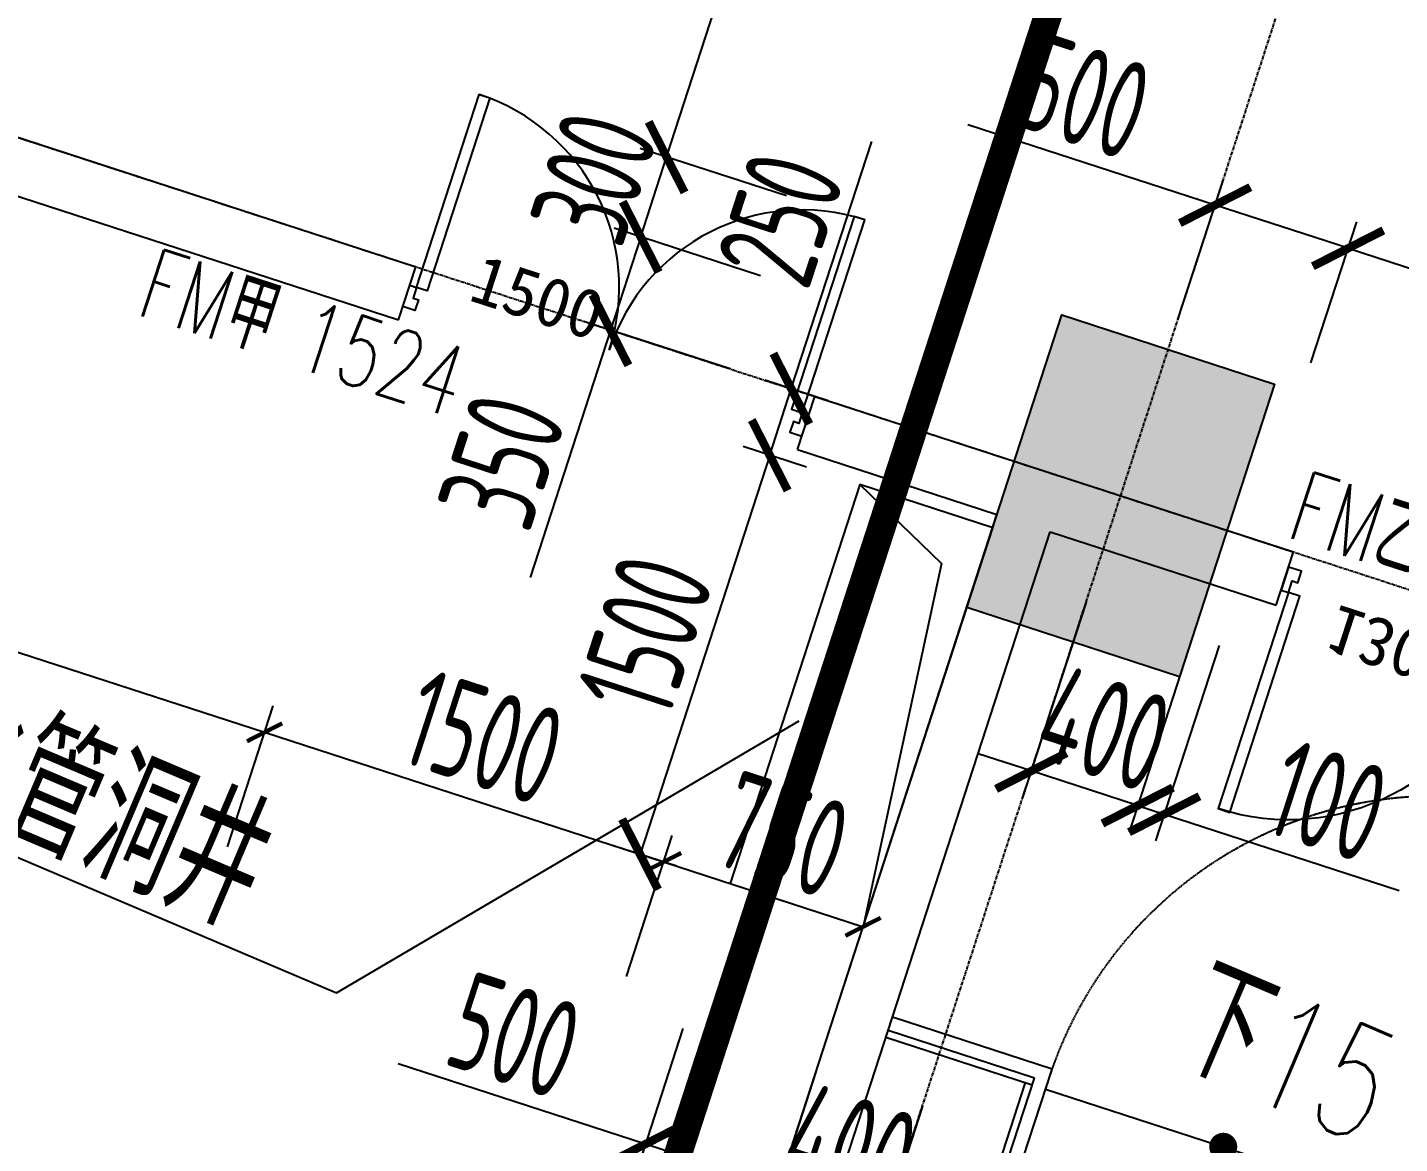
# Model space of a CAD drawing. Extents: x 11778731 to 12007717, y -6694179 to -6314888.
# Drawn here: x 11971368 to 11976274, y -6395858 to -6391868 of the extents above; entities that cross this region are included whole.
import ezdxf
from ezdxf.enums import TextEntityAlignment as Align
from ezdxf.xclip import XClip

# ---------------------------------------------------------------- set-up
doc = ezdxf.new("R2010")
doc.units = 0
doc.header["$LTSCALE"] = 10
doc.header["$MEASUREMENT"] = 0
doc.header["$XCLIPFRAME"] = 0
for name, pattern in [('A3-RG-axis-100$0$CENTER', [2, 1.25, -0.25, 0.25, -0.25]), ('A3-RV-5F$0$DASH', [0.35, 0.25, -0.1]), ('DASHED2', [0.375, 0.25, -0.125])]:
    doc.linetypes.add(name, pattern=pattern)
for name, color, linetype in [('A-CLOD', 200, 'Continuous'), ('A3-RB-5F-100$0$A-DIMS-100', 1, 'Continuous'), ('A3-RG-axis-100$0$A-GRID', 1, 'A3-RG-axis-100$0$CENTER'), ('A3-RI-5F$0$A-DOOR', 32, 'Continuous'), ('A3-RI-5F$0$A-WALL', 7, 'Continuous'), ('A3-RM-5F$0$A-EQPM', 55, 'Continuous'), ('A3-RS-1F$0$A-HATH-GRAY', 8, 'Continuous'), ('A3-RS-1F$0$A-WALL', 7, 'Continuous'), ('A3-RV-5F$0$A-STRS', 50, 'Continuous'), ('A3-RV-5F$0$A-STRS-HRAL', 80, 'Continuous'), ('A3-RV-5F$0$A-SYMB-STRS', 1, 'Continuous'), ('A3-SYMB-5F-100$0$A-SYMB', 4, 'Continuous'), ('A3-SYMB-5F-100$0$A-SYMB-AREA', 4, 'Continuous'), ('A3-SYMB-5F-100$0$A-SYMB-DOOR', 3, 'Continuous'), ('A3-SYMB-5F-100$0$A-SYMB-DOOR1', 3, 'Continuous'), ('A3-SYMB-5F-100$0$A-SYMB-DOOR2', 3, 'Continuous'), ('A3-SYMB-5F-100$0$A-SYMB-DOOR3', 3, 'Continuous'), ('A3-SYMB-5F-100$0$A-SYMB-NAME', 4, 'Continuous'), ('A3-SYMB-5F-100$0$A-SYMB-NAME-E', 4, 'Continuous'), ('A3-SYMB-5F-100$0$A-SYMB-STRS', 1, 'Continuous')]:
    doc.layers.add(name, color=color, linetype=linetype)
doc.styles.add('A3-RB-5F-100$0$XD2008', font='xd-hzs.shx', dxfattribs={"width": 0.7, "bigfont": 'xd-hztxt.shx'})
doc.styles.add('A3-RI-5F$0$Standard', font='')
doc.styles.add('A3-SYMB-5F-100$0$ECADI', font='hzs.shx', dxfattribs={"width": 0.7, "bigfont": 'hztxt.shx'})
doc.styles.add('A3-SYMB-5F-100$0$ECADI-TXT', font='simplex.shx', dxfattribs={"bigfont": 'hztxt.shx'})
doc.styles.get('A3-RI-5F$0$Standard').set_extended_font_data('SimSun')
doc.dimstyles.new('A3-RB-5F-100$0$XD100$0', dxfattribs={"dimscale": 100, "dimtxt": 3.5, "dimasz": 2, "dimexe": 1, "dimexo": 2, "dimgap": 0.5, "dimtad": 1, "dimdec": 0, "dimdsep": 46, "dimtxsty": 'A3-RB-5F-100$0$XD2008', "dimblk1": 'A3-RB-5F-100$0$_ARCHTICK', "dimblk2": 'A3-RB-5F-100$0$_ARCHTICK', "dimsah": 1, "dimcen": 2.5, "dimclrt": 4, "dimaunit": 1, "dimadec": 0, "dimazin": 0, "dimtfac": 1, "dimtdec": 0, "dimtix": 1, "dimtmove": 0, "dimatfit": 3, "dimfxl": 0, "dimtolj": 1, "dimtzin": 0, "dimarcsym": 0})

# ---------------------------------------------------------------- blocks, each defined once
blk = doc.blocks.new('A3-RI-5F$0$J-双扇门-1500')
for points in [[(25, 80), (25, 805), (65, 805), (65, 80)], [(1475, 80), (1475, 805), (1435, 805), (1435, 80)], [(0, 80), (25, 80), (25, 40), (45, 40), (45, 0), (0, 0)], [(1500, 80), (1475, 80), (1475, 40), (1455, 40), (1455, 0), (1500, 0)]]:
    blk.add_lwpolyline(points, close=True)
for centre, start, end in [((25, 80), 0, 90), ((1475, 80), 90, 180)]:
    blk.add_arc(centre, 725, start, end)
at = {"layer": 'Defpoints', "style": 'A3-RI-5F$0$Standard'}
blk.add_text('1500', height=175, rotation=360, dxfattribs=at).set_placement((210.4, 93.8))
blk = doc.blocks.new('A3-RI-5F$0$J-子母门-1300')
for points in [[(-72.9, 86.7), (-72.9, 899.2), (-29.6, 899.2), (-29.6, 86.7)], [(1129.6, 86.7), (1129.6, 520), (1172.9, 520), (1172.9, 86.7)], [(-100, 86.7), (-72.9, 86.7), (-72.9, 43.3), (-51.2, 43.3), (-51.2, 0), (-100, 0)], [(1200, 86.7), (1172.9, 86.7), (1172.9, 43.3), (1151.2, 43.3), (1151.2, 0), (1200, 0)]]:
    blk.add_lwpolyline(points, close=True)
for centre, radius, start, end in [((-72.9, 86.7), 812.5, 0, 90), ((1172.9, 86.7), 433.3, 90, 180)]:
    blk.add_arc(centre, radius, start, end)
at = {"layer": 'Defpoints', "style": 'A3-RI-5F$0$Standard'}
blk.add_text('1300', height=175, rotation=360, dxfattribs=at).set_placement((104.6, 72))
blk = doc.blocks.new('A3-RI-5F')
at = {"layer": 'A3-RI-5F$0$A-WALL'}
for p, q in [((11969760.5, -6391750), (11972756.3, -6392723.4)), ((11970079.1, -6392063.8), (11972694.5, -6392913.6)), ((11972694.5, -6392913.6), (11972756.3, -6392723.4)), ((11974121, -6393377.2), (11974182.9, -6393187)), ((11974182.8, -6393187), (11975894.7, -6393743.2)), ((11974121, -6393377.2), (11974834.3, -6393609)), ((11972980.2, -6399315.3), (11974834.3, -6393609)), ((11972660.5, -6400946.4), (11975024.5, -6393670.8)), ((11975024.5, -6393670.8), (11975832.9, -6393933.5)), ((11975832.9, -6393933.5), (11975894.7, -6393743.2)), ((11975832.9, -6393933.5), (11975894.7, -6393743.2))]:
    blk.add_line(p, q, dxfattribs=at)
at = {"layer": 'A3-RI-5F$0$A-DOOR', "rotation": 341.9999999971017}
blk.add_blockref('A3-RI-5F$0$J-双扇门-1500', (11972710.1, -6392865.6), dxfattribs=at)
at = {"layer": 'A3-RI-5F$0$A-DOOR', "xscale": -1, "rotation": 162.0000000005348}
blk.add_blockref('A3-RI-5F$0$J-子母门-1300', (11975972.3, -6393828.1), dxfattribs=at)
blk = doc.blocks.new('A3-RG-axis-100')
at = {"layer": 'A3-RG-axis-100$0$A-GRID'}
for p, q in [((11908702.6, -6371911.2), (12006585.7, -6403715.4)), ((11970795.8, -6407332.7), (11977530.2, -6386606.4))]:
    blk.add_line(p, q, dxfattribs=at)
blk = doc.blocks.new('A3-SYMB-5F-100$0$ECADI-TAG-NAME')
at = {"layer": 'A3-SYMB-5F-100$0$A-SYMB-NAME', "style": 'A3-SYMB-5F-100$0$ECADI-TXT', "width": 0.7}
blk.add_attdef('CHINESENAME', (1.855, 1.528), '', height=4, dxfattribs=at)
at = {"layer": 'A3-SYMB-5F-100$0$A-SYMB-NAME-E', "style": 'A3-SYMB-5F-100$0$ECADI-TXT', "width": 0.7}
blk.add_attdef('ENGLISHLOW', (2.183, 6.956), '', height=2.5, dxfattribs=at)
blk = doc.blocks.new('A3-SYMB-5F-100$0$ECADI-TAG-ROOM')
at = {"layer": 'A3-SYMB-5F-100$0$A-SYMB-AREA', "style": 'A3-SYMB-5F-100$0$ECADI', "width": 0.7}
blk.add_attdef('340M2', text='', height=2.5, dxfattribs=at).set_placement((7.167, -1.75), align=Align.MIDDLE_LEFT)
at = {"layer": 'A3-SYMB-5F-100$0$A-SYMB-NAME', "style": 'A3-SYMB-5F-100$0$ECADI', "width": 0.7}
blk.add_attdef('CHINESENAME', (-5.125, 0.088), '', height=4.5, dxfattribs=at)
at = {"layer": 'A3-SYMB-5F-100$0$A-SYMB-NAME-E', "style": 'A3-SYMB-5F-100$0$ECADI', "width": 0.7}
for tag, p in [('ENGLISHHIGH', (-5.125, 8.04)), ('ENGLISHLOW', (-5.125, 4.84))]:
    blk.add_attdef(tag, p, '', height=2.5, dxfattribs=at)
blk = doc.blocks.new('A3-SYMB-5F-100$0$ECADI-TAG-DOOR')
at = {"layer": 'A3-SYMB-5F-100$0$A-SYMB-DOOR', "style": 'A3-SYMB-5F-100$0$ECADI-TXT', "width": 0.7}
for tag, p in [('门窗主编号1', (-6.414, 7.257)), ('门窗主编号2', (2.085, 7.257))]:
    blk.add_attdef(tag, p, '', height=2.5, dxfattribs=at)
at = {"layer": 'A3-SYMB-5F-100$0$A-SYMB-DOOR', "style": 'A3-SYMB-5F-100$0$ECADI-TXT', "width": 0.7, "flags": 1}
for tag, p in [('洞口尺寸(宽X高)', (-6.416, 1.62)), ('备注', (-6.394, -1.213))]:
    blk.add_attdef(tag, p, '', height=2.5, dxfattribs=at)
at = {"layer": 'A3-SYMB-5F-100$0$A-SYMB-DOOR1', "style": 'A3-SYMB-5F-100$0$ECADI-TXT', "width": 0.7}
blk.add_attdef('门窗辅编号1', (-6.414, 4.413), '', height=2.5, dxfattribs=at)
at = {"layer": 'A3-SYMB-5F-100$0$A-SYMB-DOOR2', "style": 'A3-SYMB-5F-100$0$ECADI-TXT', "width": 0.7}
blk.add_attdef('门窗辅编号2', (-2.861, 4.413), '', height=2.5, dxfattribs=at)
at = {"layer": 'A3-SYMB-5F-100$0$A-SYMB-DOOR3', "style": 'A3-SYMB-5F-100$0$ECADI-TXT', "width": 0.7}
blk.add_attdef('门窗辅编号3', (2.323, 4.413), '', height=2.5, dxfattribs=at)
blk = doc.blocks.new('A3-SYMB-5F-100')
at = {"layer": 'A3-SYMB-5F-100$0$A-SYMB'}
blk.add_lwpolyline([(11970334.4, -6394411.5), (11972472.4, -6395319), (11974126.8, -6394346.9)], dxfattribs=at)
ref = blk.add_blockref('A3-SYMB-5F-100$0$ECADI-TAG-ROOM', (11970841.4, -6394582.9), dxfattribs=dict(at, xscale=99.99999999989046, yscale=100.0000000001165, rotation=337))
ref.add_attrib('CHINESENAME', '空调水管洞井', (11970373.1, -6394374.6), dxfattribs={"height": 450, "rotation": 337, "style": 'A3-SYMB-5F-100$0$ECADI', "width": 0.7})
at = {"layer": 'A3-SYMB-5F-100$0$A-SYMB-DOOR'}
ref = blk.add_blockref('A3-SYMB-5F-100$0$ECADI-TAG-DOOR', (11972210.4, -6393806.9), dxfattribs=dict(at, xscale=99.99999999997297, yscale=100.0000000000001, zscale=100, rotation=341.9999999999999))
ref.add_attrib('门窗主编号1', 'FM甲', dxfattribs={"height": 250, "rotation": 342, "style": 'A3-SYMB-5F-100$0$ECADI-TXT', "width": 0.7}).set_placement((11972216.8, -6393043.1), align=Align.RIGHT)
ref.add_attrib('门窗主编号2', '1524', (11972309.5, -6393077.7, 333.3), dxfattribs={"height": 250, "rotation": 342, "style": 'A3-SYMB-5F-100$0$ECADI-TXT', "width": 0.7})
ref = blk.add_blockref('A3-SYMB-5F-100$0$ECADI-TAG-DOOR', (11976322.5, -6394602.3, -333.3), dxfattribs=dict(at, xscale=99.99999999997296, yscale=100.0000000000001, zscale=100, rotation=342))
ref.add_attrib('门窗主编号1', 'FM乙', dxfattribs={"height": 250, "rotation": 342, "style": 'A3-SYMB-5F-100$0$ECADI-TXT', "width": 0.7}).set_placement((11976328.8, -6393838.4, -333.3), align=Align.RIGHT)
ref.add_attrib('门窗主编号2', '1322', (11976421.6, -6393873), dxfattribs={"height": 250, "rotation": 342, "style": 'A3-SYMB-5F-100$0$ECADI-TXT', "width": 0.7})
at = {"layer": 'A3-SYMB-5F-100$0$A-SYMB-STRS'}
ref = blk.add_blockref('A3-SYMB-5F-100$0$ECADI-TAG-NAME', (11975216.3, -6395637.6, 0), dxfattribs=dict(at, xscale=99.99999999999999, yscale=99.99999999999999, zscale=99.99999999999993, rotation=337))
ref.add_attrib('CHINESENAME', '下15', (11975446.8, -6395569.5), dxfattribs={"height": 400, "rotation": 337, "style": 'A3-SYMB-5F-100$0$ECADI-TXT', "width": 0.7})
blk = doc.blocks.new('A3-RV-5F')
at = {"layer": 'A3-RV-5F$0$A-STRS'}
for p, q in [((11974437.4, -6395477.8), (11974960.5, -6395647.8)), ((11973725.4, -6399368.2), (11974936.7, -6395640.1)), ((11975008, -6395663.2), (11976387.1, -6396111.3))]:
    blk.add_line(p, q, dxfattribs=at)
at = {"layer": 'A3-RV-5F$0$A-STRS-HRAL'}
for p, q in [((11975031.2, -6395591.9), (11974460.6, -6395406.5)), ((11974968.2, -6395624), (11974445.1, -6395454)), ((11973773.5, -6399462.7), (11975031.2, -6395591.9)), ((11973741.4, -6399399.7), (11974968.2, -6395624))]:
    blk.add_line(p, q, dxfattribs=at)
at = {"layer": 'A3-RV-5F$0$A-SYMB-STRS', "linetype": 'A3-RV-5F$0$DASH'}
blk.add_lwpolyline([(11975008, -6395663.2, -0.426145), (11976874.4, -6394692.4), (11977112.1, -6394769.7, -0.42596), (11978051.8, -6396652.2)], format="xyb", dxfattribs=at)
at = {"layer": 'A3-RV-5F$0$A-SYMB-STRS', "extrusion": (6.84426e-15, 1.20972e-14, -1), "const_width": 50, "elevation": 0}
blk.add_lwpolyline([(-11975618.3, -6395871.4, -1), (-11975668.2, -6395867.8, -1)], format="xyb", close=True, dxfattribs=at)
blk = doc.blocks.new('A3-RS-1F')
at = {"layer": 'A3-RS-1F$0$A-HATH-GRAY'}
blk.add_hatch(color=256, dxfattribs=at).paths.add_polyline_path([(11974726.2, -6393941.9), (11975066.1, -6392895.7), (11975826.9, -6393142.9), (11975487, -6394189.1)])
at = {"layer": 'A3-RS-1F$0$A-WALL'}
blk.add_lwpolyline([(11974726.2, -6393941.9), (11975066.1, -6392895.7), (11975826.9, -6393142.9), (11975487, -6394189.1)], close=True, dxfattribs=at)
blk = doc.blocks.new('A3-RB-5F-100$0$_ARCHTICK')
at = {"color": 0, "linetype": 'ByBlock', "const_width": 0.15}
blk.add_lwpolyline([(-0.5, -0.5), (0.5, 0.5)], dxfattribs=at)
blk = doc.blocks.new('*D364')
at = {"layer": 'A3-RB-5F-100$0$A-DIMS-100', "color": 0, "lineweight": -2}
for p, q in [((11973711.5, -6395446.7), (11973546.2, -6395955.3)), ((11973577.1, -6395860.1), (11972692.7, -6395572.8)), ((11974187, -6395601.2), (11974021.8, -6396109.8)), ((11974052.7, -6396014.7), (11973577.1, -6395860.1))]:
    blk.add_line(p, q, dxfattribs=at)
at = {"layer": 'Defpoints', "color": 0}
for p in [(11973773.3, -6395256.5), (11974248.8, -6395411), (11974052.7, -6396014.7)]:
    blk.add_point(p, dxfattribs=at)
at = {"layer": 'A3-RB-5F-100$0$A-DIMS-100', "color": 0, "lineweight": -2, "xscale": 200, "yscale": 200, "zscale": 200}
for p, rotation in [((11973577.1, -6395860.1), 161.9999999998881), ((11974052.7, -6396014.7), 341.9999999998882)]:
    blk.add_blockref('A3-RB-5F-100$0$_ARCHTICK', p, dxfattribs=dict(at, rotation=rotation))
at = {"layer": 'A3-RB-5F-100$0$A-DIMS-100', "color": 4, "insert": (11973109.3, -6395471.6), "char_height": 350, "attachment_point": 5, "rotation": 342, "style": 'A3-RB-5F-100$0$XD2008'}
blk.add_mtext('\\A1;500', dxfattribs=at)
blk = doc.blocks.new('*D365')
at = {"layer": 'A3-RB-5F-100$0$A-DIMS-100', "color": 0, "lineweight": -2}
for p, q in [((11974187, -6395601.2), (11974020.4, -6396114.1)), ((11974567.4, -6395724.8), (11974400.8, -6396237.7)), ((11974051.3, -6396019), (11973861, -6395957.2)), ((11974051.3, -6396019), (11974431.7, -6396142.6)), ((11974431.7, -6396142.6), (11974621.9, -6396204.4))]:
    blk.add_line(p, q, dxfattribs=at)
at = {"layer": 'Defpoints', "color": 0}
for p in [(11974248.8, -6395411), (11974629.2, -6395534.6), (11974431.7, -6396142.6)]:
    blk.add_point(p, dxfattribs=at)
at = {"layer": 'A3-RB-5F-100$0$A-DIMS-100', "color": 0, "lineweight": -2, "xscale": 200, "yscale": 200, "zscale": 200}
for p, rotation in [((11974051.3, -6396019), 341.9999999998882), ((11974431.7, -6396142.6), 161.9999999998881)]:
    blk.add_blockref('A3-RB-5F-100$0$_ARCHTICK', p, dxfattribs=dict(at, rotation=rotation))
at = {"layer": 'A3-RB-5F-100$0$A-DIMS-100', "color": 4, "insert": (11974311, -6395866.8), "char_height": 350, "attachment_point": 5, "rotation": 342, "style": 'A3-RB-5F-100$0$XD2008'}
blk.add_mtext('\\A1;400', dxfattribs=at)
blk = doc.blocks.new('*D366')
at = {"layer": 'A3-RB-5F-100$0$A-DIMS-100', "color": 0, "lineweight": -2}
for p, q in [((11975533.4, -6394046.5), (11975306.4, -6394744.9)), ((11975628.5, -6394077.4), (11975401.5, -6394775.8)), ((11975337.3, -6394649.8), (11975432.4, -6394680.7)), ((11975432.4, -6394680.7), (11976272.5, -6394953.6))]:
    blk.add_line(p, q, dxfattribs=at)
at = {"layer": 'Defpoints', "color": 0}
for p in [(11975595.2, -6393856.2), (11975690.3, -6393887.1), (11975337.3, -6394649.8)]:
    blk.add_point(p, dxfattribs=at)
at = {"layer": 'A3-RB-5F-100$0$A-DIMS-100', "color": 0, "lineweight": -2, "xscale": 200, "yscale": 200, "zscale": 200}
for p, rotation in [((11975337.3, -6394649.8), 161.9999999998881), ((11975432.4, -6394680.7), 341.9999999998882)]:
    blk.add_blockref('A3-RB-5F-100$0$_ARCHTICK', p, dxfattribs=dict(at, rotation=rotation))
at = {"layer": 'A3-RB-5F-100$0$A-DIMS-100', "color": 4, "insert": (11976017.1, -6394634), "char_height": 350, "attachment_point": 5, "rotation": 342, "style": 'A3-RB-5F-100$0$XD2008'}
blk.add_mtext('\\A1;100', dxfattribs=at)
blk = doc.blocks.new('*D367')
at = {"layer": 'A3-RB-5F-100$0$A-DIMS-100', "color": 0, "lineweight": -2}
for p, q in [((11975152.9, -6393922.8), (11974926, -6394621.2)), ((11975533.4, -6394046.4), (11975306.4, -6394744.9)), ((11974956.9, -6394526.1), (11974766.7, -6394464.3)), ((11975337.3, -6394649.8), (11974956.9, -6394526.1)), ((11975337.3, -6394649.8), (11975527.5, -6394711.6))]:
    blk.add_line(p, q, dxfattribs=at)
at = {"layer": 'Defpoints', "color": 0}
for p in [(11975214.7, -6393732.6), (11975595.2, -6393856.2), (11974956.9, -6394526.1)]:
    blk.add_point(p, dxfattribs=at)
at = {"layer": 'A3-RB-5F-100$0$A-DIMS-100', "color": 0, "lineweight": -2, "xscale": 200, "yscale": 200, "zscale": 200}
for p, rotation in [((11974956.9, -6394526.1), 341.9999999998882), ((11975337.3, -6394649.8), 161.9999999998881)]:
    blk.add_blockref('A3-RB-5F-100$0$_ARCHTICK', p, dxfattribs=dict(at, rotation=rotation))
at = {"layer": 'A3-RB-5F-100$0$A-DIMS-100', "color": 4, "insert": (11975216.6, -6394374), "char_height": 350, "attachment_point": 5, "rotation": 342, "style": 'A3-RB-5F-100$0$XD2008'}
blk.add_mtext('\\A1;400', dxfattribs=at)
blk = doc.blocks.new('*D369')
at = {"layer": 'A3-RB-5F-100$0$A-DIMS-100', "color": 0, "lineweight": -2}
for p, q in [((11974021.7, -6393397.5), (11973558.1, -6394824.1)), ((11974153.1, -6393440.2), (11973926.5, -6393366.6)), ((11973689.6, -6394866.8), (11973463, -6394793.2))]:
    blk.add_line(p, q, dxfattribs=at)
at = {"layer": 'Defpoints', "color": 0}
for p in [(11974343.3, -6393502.1), (11973558.1, -6394824.1), (11973879.8, -6394928.6)]:
    blk.add_point(p, dxfattribs=at)
at = {"layer": 'A3-RB-5F-100$0$A-DIMS-100', "color": 0, "lineweight": -2, "xscale": 200, "yscale": 200, "zscale": 200}
for p, rotation in [((11974021.7, -6393397.5), 71.99999999974051), ((11973558.1, -6394824.1), 251.9999999997405)]:
    blk.add_blockref('A3-RB-5F-100$0$_ARCHTICK', p, dxfattribs=dict(at, rotation=rotation))
at = {"layer": 'A3-RB-5F-100$0$A-DIMS-100', "color": 4, "insert": (11973575.9, -6394041.3), "char_height": 350, "attachment_point": 5, "rotation": 72, "style": 'A3-RB-5F-100$0$XD2008'}
blk.add_mtext('\\A1;1500', dxfattribs=at)
blk = doc.blocks.new('*D370')
at = {"layer": 'A3-RB-5F-100$0$A-DIMS-100', "color": 0, "lineweight": -2}
for p, q in [((11974098.9, -6393159.7), (11974386.3, -6392275.2)), ((11974230.4, -6393202.4), (11974003.8, -6393128.8)), ((11974021.7, -6393397.5), (11974098.9, -6393159.7)), ((11974153.1, -6393440.2), (11973926.5, -6393366.6))]:
    blk.add_line(p, q, dxfattribs=at)
at = {"layer": 'Defpoints', "color": 0}
for p in [(11974420.6, -6393264.2), (11974021.7, -6393397.5), (11974343.3, -6393502.1)]:
    blk.add_point(p, dxfattribs=at)
at = {"layer": 'A3-RB-5F-100$0$A-DIMS-100', "color": 0, "lineweight": -2, "xscale": 200, "yscale": 200, "zscale": 200}
for p, rotation in [((11974098.9, -6393159.7), 71.99999999965307), ((11974021.7, -6393397.5), 251.9999999996531)]:
    blk.add_blockref('A3-RB-5F-100$0$_ARCHTICK', p, dxfattribs=dict(at, rotation=rotation))
at = {"layer": 'A3-RB-5F-100$0$A-DIMS-100', "color": 4, "insert": (11974059.5, -6392552.8), "char_height": 350, "attachment_point": 5, "rotation": 72, "style": 'A3-RB-5F-100$0$XD2008'}
blk.add_mtext('\\A1;250', dxfattribs=at)
blk = doc.blocks.new('*D386')
at = {"layer": 'A3-RB-5F-100$0$A-DIMS-100', "color": 0, "lineweight": -2}
for p, q in [((11975614.2, -6392503.1), (11974729.7, -6392215.7)), ((11975481.3, -6392912.2), (11975645.1, -6392408)), ((11976089.8, -6392657.6), (11975614.2, -6392503.1)), ((11975956.8, -6393066.7), (11976120.7, -6392562.5))]:
    blk.add_line(p, q, dxfattribs=at)
at = {"layer": 'Defpoints', "color": 0}
for p in [(11976089.8, -6392657.6), (11975419.5, -6393102.4), (11975895, -6393256.9)]:
    blk.add_point(p, dxfattribs=at)
at = {"layer": 'A3-RB-5F-100$0$A-DIMS-100', "color": 0, "lineweight": -2, "xscale": 200, "yscale": 200, "zscale": 200}
for p, rotation in [((11975614.2, -6392503.1), 161.9999999999164), ((11976089.8, -6392657.6), 341.9999999999164)]:
    blk.add_blockref('A3-RB-5F-100$0$_ARCHTICK', p, dxfattribs=dict(at, rotation=rotation))
at = {"layer": 'A3-RB-5F-100$0$A-DIMS-100', "color": 4, "insert": (11975146.4, -6392114.5), "char_height": 350, "attachment_point": 5, "rotation": 342, "style": 'A3-RB-5F-100$0$XD2008'}
blk.add_mtext('\\A1;500', dxfattribs=at)
blk = doc.blocks.new('*D387')
at = {"layer": 'A3-RB-5F-100$0$A-DIMS-100', "color": 0, "lineweight": -2}
for p, q in [((11975956.8, -6393066.7), (11976120.7, -6392562.5)), ((11976089.8, -6392657.6), (11977326.1, -6393059.4)), ((11977193.2, -6393468.4), (11977357, -6392964.3))]:
    blk.add_line(p, q, dxfattribs=at)
at = {"layer": 'Defpoints', "color": 0}
for p in [(11977326.1, -6393059.4), (11975895, -6393256.9), (11977131.4, -6393658.6)]:
    blk.add_point(p, dxfattribs=at)
at = {"layer": 'A3-RB-5F-100$0$A-DIMS-100', "color": 0, "lineweight": -2, "xscale": 200, "yscale": 200, "zscale": 200}
for p, rotation in [((11976089.8, -6392657.6), 161.9999999999493), ((11977326.1, -6393059.4), 341.9999999999494)]:
    blk.add_blockref('A3-RB-5F-100$0$_ARCHTICK', p, dxfattribs=dict(at, rotation=rotation))
at = {"layer": 'A3-RB-5F-100$0$A-DIMS-100', "color": 4, "insert": (11976777.5, -6392644.5), "char_height": 350, "attachment_point": 5, "rotation": 342, "style": 'A3-RB-5F-100$0$XD2008'}
blk.add_mtext('\\A1;1300', dxfattribs=at)
blk = doc.blocks.new('*D398')
at = {"layer": 'A3-RB-5F-100$0$A-DIMS-100', "color": 0, "lineweight": -2}
for p, q in [((11969467, -6393947.6), (11969631, -6393443)), ((11969600.1, -6393538.1), (11972215.5, -6394387.9)), ((11972082.4, -6394797.4), (11972246.4, -6394292.8))]:
    blk.add_line(p, q, dxfattribs=at)
at = {"layer": 'Defpoints', "color": 0}
for p in [(11969405.2, -6394137.8), (11972215.5, -6394387.9), (11972020.6, -6394987.6)]:
    blk.add_point(p, dxfattribs=at)
at = {"layer": 'A3-RB-5F-100$0$A-DIMS-100', "color": 0, "lineweight": -2, "xscale": 100, "yscale": 100, "zscale": 100}
for p, rotation in [((11969600.1, -6393538.1), 161.9999999996809), ((11972215.5, -6394387.9), 341.9999999996809)]:
    blk.add_blockref('A3-RB-5F-100$0$_ARCHTICK', p, dxfattribs=dict(at, rotation=rotation))
at = {"layer": 'A3-RB-5F-100$0$A-DIMS-100', "color": 4, "insert": (11970977.3, -6393749), "char_height": 350, "attachment_point": 5, "rotation": 342, "style": 'A3-RB-5F-100$0$XD2008'}
blk.add_mtext('\\A1;2750', dxfattribs=at)
blk = doc.blocks.new('*D399')
at = {"layer": 'A3-RB-5F-100$0$A-DIMS-100', "color": 0, "lineweight": -2}
for p, q in [((11972082.4, -6394797.4), (11972246.4, -6394292.8)), ((11972215.5, -6394387.9), (11973642, -6394851.4)), ((11973509, -6395260.9), (11973673, -6394756.3))]:
    blk.add_line(p, q, dxfattribs=at)
at = {"layer": 'Defpoints', "color": 0}
for p in [(11973642, -6394851.4), (11972020.6, -6394987.6), (11973447.2, -6395451.1)]:
    blk.add_point(p, dxfattribs=at)
at = {"layer": 'A3-RB-5F-100$0$A-DIMS-100', "color": 0, "lineweight": -2, "xscale": 100, "yscale": 100, "zscale": 100}
for p, rotation in [((11972215.5, -6394387.9), 161.9999999997794), ((11973642, -6394851.4), 341.9999999997794)]:
    blk.add_blockref('A3-RB-5F-100$0$_ARCHTICK', p, dxfattribs=dict(at, rotation=rotation))
at = {"layer": 'A3-RB-5F-100$0$A-DIMS-100', "color": 4, "insert": (11972998.3, -6394405.6), "char_height": 350, "attachment_point": 5, "rotation": 342, "style": 'A3-RB-5F-100$0$XD2008'}
blk.add_mtext('\\A1;1500', dxfattribs=at)
blk = doc.blocks.new('*D400')
at = {"layer": 'A3-RB-5F-100$0$A-DIMS-100', "color": 0, "lineweight": -2}
for p, q in [((11973509, -6395260.9), (11973673, -6394756.3)), ((11973642, -6394851.4), (11974355.3, -6395083.1)), ((11974222.3, -6395492.7), (11974386.2, -6394988))]:
    blk.add_line(p, q, dxfattribs=at)
at = {"layer": 'Defpoints', "color": 0}
for p in [(11974355.3, -6395083.1), (11973447.2, -6395451.1), (11974160.5, -6395682.9)]:
    blk.add_point(p, dxfattribs=at)
at = {"layer": 'A3-RB-5F-100$0$A-DIMS-100', "color": 0, "lineweight": -2, "xscale": 100, "yscale": 100, "zscale": 100}
for p, rotation in [((11973642, -6394851.4), 162.0000000000801), ((11974355.3, -6395083.1), 342.0000000000801)]:
    blk.add_blockref('A3-RB-5F-100$0$_ARCHTICK', p, dxfattribs=dict(at, rotation=rotation))
at = {"layer": 'A3-RB-5F-100$0$A-DIMS-100', "color": 4, "insert": (11974068.2, -6394753.3), "char_height": 350, "attachment_point": 5, "rotation": 342, "style": 'A3-RB-5F-100$0$XD2008'}
blk.add_mtext('\\A1;750', dxfattribs=at)
blk = doc.blocks.new('*D404')
at = {"layer": 'A3-RB-5F-100$0$A-DIMS-100', "color": 0, "lineweight": -2}
for p, q in [((11973560.3, -6392616.7), (11973452.2, -6392949.6)), ((11973988.4, -6392755.7), (11973465.2, -6392585.8)), ((11973880.2, -6393088.7), (11973357, -6392918.7)), ((11973452.2, -6392949.6), (11973164.8, -6393834.1))]:
    blk.add_line(p, q, dxfattribs=at)
at = {"layer": 'Defpoints', "color": 0}
for p in [(11973560.3, -6392616.7), (11974178.6, -6392817.6), (11974070.4, -6393150.5)]:
    blk.add_point(p, dxfattribs=at)
at = {"layer": 'A3-RB-5F-100$0$A-DIMS-100', "color": 0, "lineweight": -2, "xscale": 200, "yscale": 200, "zscale": 200}
for p, rotation in [((11973560.3, -6392616.7), 71.99999999997692), ((11973452.2, -6392949.6), 251.9999999999769)]:
    blk.add_blockref('A3-RB-5F-100$0$_ARCHTICK', p, dxfattribs=dict(at, rotation=rotation))
at = {"layer": 'A3-RB-5F-100$0$A-DIMS-100', "color": 4, "insert": (11973063.6, -6393417.4), "char_height": 350, "attachment_point": 5, "rotation": 72, "style": 'A3-RB-5F-100$0$XD2008'}
blk.add_mtext('\\A1;350', dxfattribs=at)
blk = doc.blocks.new('*D405')
at = {"layer": 'A3-RB-5F-100$0$A-DIMS-100', "color": 0, "lineweight": -2}
for p, q in [((11973653, -6392331.4), (11973714.8, -6392141.2)), ((11974081.1, -6392470.5), (11973557.9, -6392300.5)), ((11973560.3, -6392616.7), (11973653, -6392331.4)), ((11973988.4, -6392755.7), (11973465.2, -6392585.8)), ((11973560.3, -6392616.7), (11973498.5, -6392806.9))]:
    blk.add_line(p, q, dxfattribs=at)
at = {"layer": 'Defpoints', "color": 0}
for p in [(11973653, -6392331.4), (11974271.3, -6392532.3), (11974178.6, -6392817.6)]:
    blk.add_point(p, dxfattribs=at)
at = {"layer": 'A3-RB-5F-100$0$A-DIMS-100', "color": 0, "lineweight": -2, "xscale": 200, "yscale": 200, "zscale": 200}
for p, rotation in [((11973653, -6392331.4), 251.9999999998578), ((11973560.3, -6392616.7), 71.99999999985778)]:
    blk.add_blockref('A3-RB-5F-100$0$_ARCHTICK', p, dxfattribs=dict(at, rotation=rotation))
at = {"layer": 'A3-RB-5F-100$0$A-DIMS-100', "color": 4, "insert": (11973392.7, -6392404.5), "char_height": 350, "attachment_point": 5, "rotation": 72, "style": 'A3-RB-5F-100$0$XD2008'}
blk.add_mtext('\\A1;300', dxfattribs=at)
blk = doc.blocks.new('*D406')
at = {"layer": 'A3-RB-5F-100$0$A-DIMS-100', "color": 0, "lineweight": -2}
for p, q in [((11973653, -6392331.4), (11974116.5, -6390904.9)), ((11974544.6, -6391043.9), (11974021.4, -6390873.9)), ((11974081.1, -6392470.5), (11973557.9, -6392300.5))]:
    blk.add_line(p, q, dxfattribs=at)
at = {"layer": 'Defpoints', "color": 0}
for p in [(11974116.5, -6390904.9), (11974734.8, -6391105.7), (11974271.3, -6392532.3)]:
    blk.add_point(p, dxfattribs=at)
at = {"layer": 'A3-RB-5F-100$0$A-DIMS-100', "color": 0, "lineweight": -2, "xscale": 200, "yscale": 200, "zscale": 200}
for p, rotation in [((11974116.5, -6390904.9), 72.0000000000036), ((11973653, -6392331.4), 252.0000000000036)]:
    blk.add_blockref('A3-RB-5F-100$0$_ARCHTICK', p, dxfattribs=dict(at, rotation=rotation))
at = {"layer": 'A3-RB-5F-100$0$A-DIMS-100', "color": 4, "insert": (11973670.8, -6391548.6), "char_height": 350, "attachment_point": 5, "rotation": 72, "style": 'A3-RB-5F-100$0$XD2008'}
blk.add_mtext('\\A1;1500', dxfattribs=at)
blk = doc.blocks.new('*D409')
at = {"layer": 'A3-RB-5F-100$0$A-DIMS-100', "color": 0, "lineweight": -2}
for p, q in [((11973560.3, -6392616.7), (11973452.2, -6392949.6)), ((11973988.4, -6392755.7), (11973465.2, -6392585.8)), ((11973880.2, -6393088.7), (11973357, -6392918.7)), ((11973452.2, -6392949.6), (11973164.8, -6393834.1))]:
    blk.add_line(p, q, dxfattribs=at)
at = {"layer": 'Defpoints', "color": 0}
for p in [(11973560.3, -6392616.7), (11974178.6, -6392817.6), (11974070.4, -6393150.5)]:
    blk.add_point(p, dxfattribs=at)
at = {"layer": 'A3-RB-5F-100$0$A-DIMS-100', "color": 0, "lineweight": -2, "xscale": 200, "yscale": 200, "zscale": 200}
for p, rotation in [((11973560.3, -6392616.7), 71.99999999997692), ((11973452.2, -6392949.6), 251.9999999999769)]:
    blk.add_blockref('A3-RB-5F-100$0$_ARCHTICK', p, dxfattribs=dict(at, rotation=rotation))
at = {"layer": 'A3-RB-5F-100$0$A-DIMS-100', "color": 4, "insert": (11973063.6, -6393417.4), "char_height": 350, "attachment_point": 5, "rotation": 72, "style": 'A3-RB-5F-100$0$XD2008'}
blk.add_mtext('\\A1;350', dxfattribs=at)
blk = doc.blocks.new('*D410')
at = {"layer": 'A3-RB-5F-100$0$A-DIMS-100', "color": 0, "lineweight": -2}
for p, q in [((11973653, -6392331.4), (11973714.8, -6392141.2)), ((11974081.1, -6392470.5), (11973557.9, -6392300.5)), ((11973560.3, -6392616.7), (11973653, -6392331.4)), ((11973988.4, -6392755.7), (11973465.2, -6392585.8)), ((11973560.3, -6392616.7), (11973498.5, -6392806.9))]:
    blk.add_line(p, q, dxfattribs=at)
at = {"layer": 'Defpoints', "color": 0}
for p in [(11973653, -6392331.4), (11974271.3, -6392532.3), (11974178.6, -6392817.6)]:
    blk.add_point(p, dxfattribs=at)
at = {"layer": 'A3-RB-5F-100$0$A-DIMS-100', "color": 0, "lineweight": -2, "xscale": 200, "yscale": 200, "zscale": 200}
for p, rotation in [((11973653, -6392331.4), 251.9999999998578), ((11973560.3, -6392616.7), 71.99999999985778)]:
    blk.add_blockref('A3-RB-5F-100$0$_ARCHTICK', p, dxfattribs=dict(at, rotation=rotation))
at = {"layer": 'A3-RB-5F-100$0$A-DIMS-100', "color": 4, "insert": (11973392.7, -6392404.5), "char_height": 350, "attachment_point": 5, "rotation": 72, "style": 'A3-RB-5F-100$0$XD2008'}
blk.add_mtext('\\A1;300', dxfattribs=at)
blk = doc.blocks.new('*D411')
at = {"layer": 'A3-RB-5F-100$0$A-DIMS-100', "color": 0, "lineweight": -2}
for p, q in [((11973653, -6392331.4), (11974116.5, -6390904.9)), ((11974544.6, -6391043.9), (11974021.4, -6390873.9)), ((11974081.1, -6392470.5), (11973557.9, -6392300.5))]:
    blk.add_line(p, q, dxfattribs=at)
at = {"layer": 'Defpoints', "color": 0}
for p in [(11974116.5, -6390904.9), (11974734.8, -6391105.7), (11974271.3, -6392532.3)]:
    blk.add_point(p, dxfattribs=at)
at = {"layer": 'A3-RB-5F-100$0$A-DIMS-100', "color": 0, "lineweight": -2, "xscale": 200, "yscale": 200, "zscale": 200}
for p, rotation in [((11974116.5, -6390904.9), 72.0000000000036), ((11973653, -6392331.4), 252.0000000000036)]:
    blk.add_blockref('A3-RB-5F-100$0$_ARCHTICK', p, dxfattribs=dict(at, rotation=rotation))
at = {"layer": 'A3-RB-5F-100$0$A-DIMS-100', "color": 4, "insert": (11973670.8, -6391548.6), "char_height": 350, "attachment_point": 5, "rotation": 72, "style": 'A3-RB-5F-100$0$XD2008'}
blk.add_mtext('\\A1;1500', dxfattribs=at)
blk = doc.blocks.new('A3-RM-5F')
at = {"layer": 'A3-RM-5F$0$A-EQPM'}
blk.add_lwpolyline([(11974818.9, -6393656.6), (11974343.3, -6393502.1), (11973879.8, -6394928.6), (11974355.3, -6395083.1)], close=True, dxfattribs=at)
blk.add_lwpolyline([(11974343.3, -6393502.1), (11974636.2, -6393784.5), (11974355.3, -6395083.1)], dxfattribs=at)
blk = doc.blocks.new('A3-RB-5F-100')
at = {"layer": 'A3-RB-5F-100$0$A-DIMS-100'}
for p1, p2, distance, picture, middle in [((11974271.3, -6392532.3), (11974734.8, -6391105.7), 650.1, '*D406', (11973670.8, -6391548.6)), ((11974271.3, -6392532.3), (11974734.8, -6391105.7), 650.1, '*D411', (11973670.8, -6391548.6)), ((11974178.6, -6392817.6), (11974271.3, -6392532.3), 650.1, '*D405', (11973392.7, -6392404.5)), ((11974178.6, -6392817.6), (11974271.3, -6392532.3), 650.1, '*D410', (11973392.7, -6392404.5)), ((11975895, -6393256.9), (11977131.4, -6393658.6), 630.1, '*D387', (11976777.5, -6392644.5))]:
    dim = blk.add_aligned_dim(p1=p1, p2=p2, distance=distance, dimstyle='A3-RB-5F-100$0$XD100$0', dxfattribs=at)
    dim.commit()
    dim.dimension.update_dxf_attribs({"geometry": picture, "text_midpoint": middle})
for base, p1, p2, angle, picture, middle, dimtype in [((11976089.8, -6392657.6), (11975419.5, -6393102.4), (11975895, -6393256.9), 342, '*D386', (11975076.9, -6392328.5), 129), ((11973560.3, -6392616.7), (11974070.4, -6393150.5), (11974178.6, -6392817.6), 72, '*D404', (11973277.6, -6393487), 129), ((11973560.3, -6392616.7), (11974070.4, -6393150.5), (11974178.6, -6392817.6), 72, '*D409', (11973277.6, -6393487), 129), ((11975337.3, -6394649.8), (11975690.3, -6393887.1), (11975595.2, -6393856.2), 342, '*D366', (11975947.6, -6394848), 128), ((11974052.7, -6396014.7), (11973773.3, -6395256.5), (11974248.8, -6395411), 342, '*D364', (11973039.8, -6395685.6), 128)]:
    dim = blk.add_linear_dim(base=base, p1=p1, p2=p2, angle=angle, dimstyle='A3-RB-5F-100$0$XD100$0', dxfattribs=at)
    dim.commit()
    dim.dimension.update_dxf_attribs({"geometry": picture, "text_midpoint": middle, "dimtype": dimtype})
for base, p1, p2, text, picture, middle in [((11974021.7, -6393397.5), (11974420.6, -6393264.2), (11974343.3, -6393502.1), '250', '*D370', (11974273.5, -6392622.4)), ((11973558.1, -6394824.1), (11974343.3, -6393502.1), (11973879.8, -6394928.6), '1500', '*D369', (11973789.9, -6394110.8))]:
    dim = blk.add_linear_dim(base=base, p1=p1, p2=p2, angle=252, text=text, dimstyle='A3-RB-5F-100$0$XD100$0', dxfattribs=at)
    dim.commit()
    dim.dimension.update_dxf_attribs({"geometry": picture, "text_midpoint": middle, "dimtype": 129})
for p1, p2, picture, middle in [((11969405.2, -6394137.8), (11972020.6, -6394987.6), '*D398', (11970977.3, -6393749)), ((11972020.6, -6394987.6), (11973447.2, -6395451.1), '*D399', (11972998.3, -6394405.6)), ((11973447.2, -6395451.1), (11974160.5, -6395682.9), '*D400', (11974068.2, -6394753.3))]:
    dim = blk.add_aligned_dim(p1=p1, p2=p2, distance=630.6, dimstyle='A3-RB-5F-100$0$XD100$0', override={"dimasz": 1}, dxfattribs=at)
    dim.commit()
    dim.dimension.update_dxf_attribs({"geometry": picture, "text_midpoint": middle})
for base, p1, p2, picture, middle in [((11974956.9, -6394526.1), (11975595.2, -6393856.2), (11975214.7, -6393732.6), '*D367', (11975216.6, -6394374)), ((11974431.7, -6396142.6), (11974248.8, -6395411), (11974629.2, -6395534.6), '*D365', (11974311, -6395866.8))]:
    dim = blk.add_linear_dim(base=base, p1=p1, p2=p2, angle=342, dimstyle='A3-RB-5F-100$0$XD100$0', dxfattribs=at)
    dim.commit()
    dim.dimension.update_dxf_attribs({"geometry": picture, "text_midpoint": middle})

msp = doc.modelspace()

# ---------------------------------------------------------------- linework, layer by layer
at = {"layer": 'A-CLOD', "linetype": 'DASHED2', "const_width": 100}
msp.add_lwpolyline([(11976162.7, -6390238.7), (11980470.8, -6391638.5, -0.414214), (11980856, -6392394.5), (11977434.5, -6402924.8, -0.414214), (11976678.5, -6403310), (11972370.4, -6401910.2, -0.414214), (11971985.2, -6401154.2), (11975406.6, -6390623.9, -0.414214)], format="xyb", close=True, dxfattribs=at)

# ---------------------------------------------------------------- block references
for name in ['A3-RI-5F', 'A3-RB-5F-100', 'A3-RG-axis-100', 'A3-SYMB-5F-100', 'A3-RM-5F', 'A3-RV-5F']:
    msp.add_blockref(name, (0, 0))
ref = msp.add_blockref('A3-RS-1F', (0, 0))
XClip(ref).set_block_clipping_path([(11889357.2540208902, -6419160.0659107883), (11910185.3192560691, -6426457.2118252832), (11927068.6119189896, -6433453.578039011), (11979134.5699833296, -6452657.9184868541), (12009188.7333128508, -6389730.3223040896), (11892617.6820170097, -6360484.8154213969), (11881387.5678784791, -6407421.677106794)])

doc.saveas('drawing.dxf')
